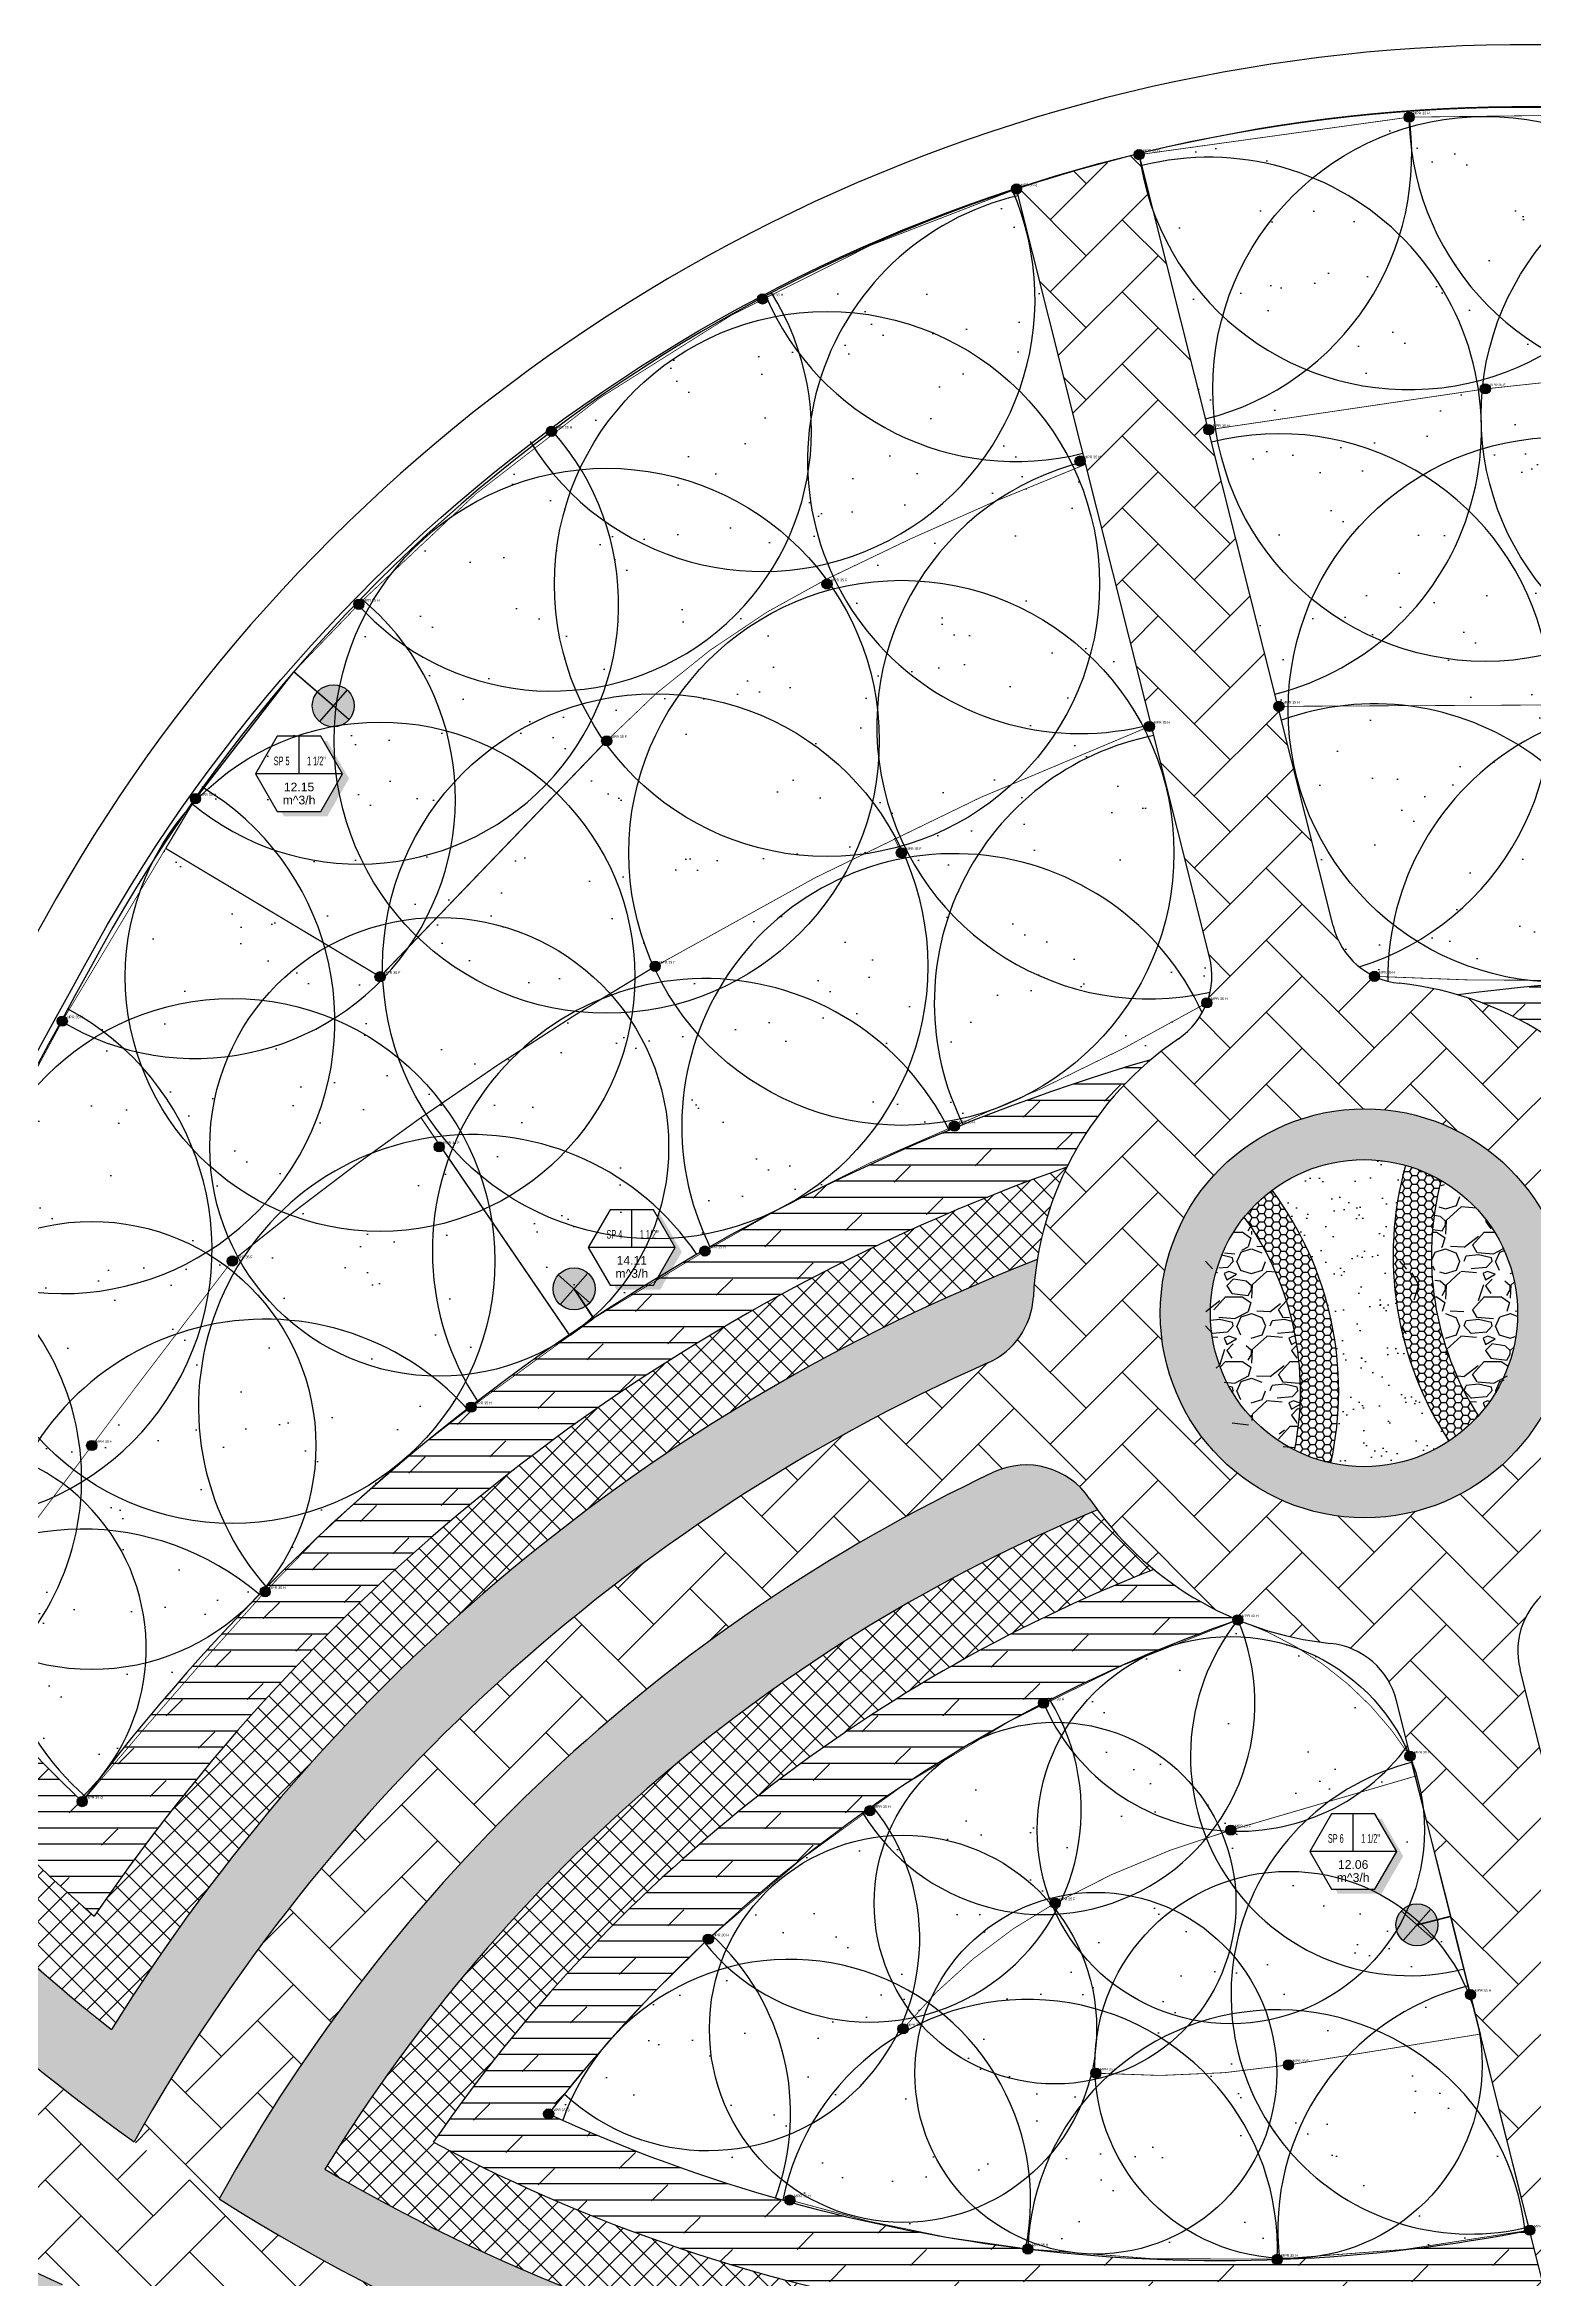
# Model space of a CAD drawing. Extents: x 671027 to 671592, y 802418 to 802669.
# Drawn here: x 671298.2 to 671356.7, y 802527.7 to 802615.4 of the extents above; entities that cross this region are included whole.
import ezdxf
from ezdxf.enums import TextEntityAlignment as Align

# ---------------------------------------------------------------- set-up
doc = ezdxf.new("R2010")
doc.units = 0
doc.linetypes.add('1', pattern=[0])
for name, color, linetype in [('CIRCLE SPRAY', 140, 'Continuous'), ('Grass', 7, 'Continuous'), ('gravel', 7, 'Continuous'), ('L-VALV-NOTN', 7, 'Continuous'), ('L-VALV-SYMB', 7, 'Continuous'), ('L-ZONE-ATTR-VALV', 7, 'Continuous'), ('Pipe-Lateral-10 Bars-32mm', 7, 'Continuous'), ('Pipe-Lateral-10 Bars-50mm', 7, 'Continuous'), ('Pipe-Lateral-10 Bars-63mm', 7, 'Continuous'), ('Pipe-Lateral-10 Bars-75mm', 7, 'Continuous'), ('ROAD BORDER', 7, 'Continuous'), ('Roads boundry', 7, 'Continuous'), ('Rotor MPR', 172, 'Continuous'), ('sand', 7, 'Continuous'), ('shrubs-Gc', 7, 'Continuous')]:
    doc.layers.add(name, color=color, linetype=linetype)
doc.layers.add('Hardscape', color=80, linetype='1', lineweight=15)
doc.layers.add('L-SYMB-TRIM', color=7, linetype='Continuous', true_color=0x000000)
doc.styles.get("Standard").update_dxf_attribs({"font": 'arial.ttf'})
doc.styles.add('ValveZoneLabelText', font='arial.ttf', dxfattribs={"height": 0.2})
doc.linetypes.add('32mm', pattern='A,0.5,-0.2,["32mm",Standard,S=0.1,R=0,X=-0.1,Y=-0.05],-0.5', length=1.2)
doc.linetypes.add('50mm', pattern='A,0.5,-0.2,["50mm",Standard,S=0.1,R=0,X=-0.1,Y=-0.05],-0.5', length=1.2)
doc.linetypes.add('63mm', pattern='A,0.5,-0.2,["63mm",Standard,S=0.1,R=0,X=-0.1,Y=-0.05],-0.5', length=1.2)
doc.linetypes.add('75mm', pattern='A,0.5,-0.2,["75mm",Standard,S=0.1,R=0,X=-0.1,Y=-0.05],-0.5', length=1.2)
doc.linetypes.add('PIPE 90', pattern='A,12.7,-5.08,["GAS",Standard,S=2.54,R=0,X=-2.54,Y=-1.27],-6.35', length=24.13)
pattern_1 = [(0, (0, 0), (0.28575, 0.1649778387), [0.1905, -0.381]), (120, (0, 0), (-0.285749999376, 0.164977839781), [0.1905, -0.381]), (60, (0, 0), (6.24e-10, 0.329955678481), [-0.381, 0.1905])]
pattern_2 = [(228.0127875, (-50.7946, 77.47674), (-20.320000001596, -22.859999998582), [0.34172144, -33.8304836396]), (184.969741, (-51.0232, 77.22274), (30.47999998794, 2.540000144698), [0.58640472, -58.0540488935]), (132.5104471, (-51.6074, 77.17194), (25.400000010727, -27.939999990246), [0.41348152, -40.934722794]), (267.273689, (-52.598, 76.53694), (2.54000000532, 50.799999999733), [0.53400452, -52.866437426]), (292.83365418, (-52.6234, 76.00354), (-12.700000001063, 30.479999999555), [0.5236337, -51.8398077453]), (357.273689, (-52.4202, 75.52094), (-50.799999999733, 2.54000000532), [0.53400452, -52.866437426]), (37.69424047, (-51.886805, 75.49554), (-33.019999998536, -25.4000000019004), [0.70619366, -69.913115314]), (72.25532837, (-51.328005, 75.92734), (17.780000004779, 55.879999998479), [0.66671952, -66.005256602]), (121.42956562, (-51.1248, 76.56234), (-20.320000002883, 33.019999998226), [0.535813, -53.045545699]), (175.2363583, (-51.4042, 77.01954), (27.9399999996, -2.54000000439), [0.61171328, -29.97393695]), (222.3974378, (-52.013805, 77.07034), (-30.4799999990247, -27.940000001064), [0.79107792, -78.316772512]), (138.81407483, (-50.0834, 76.51154), (-17.779999998934, 15.24000000124), [0.27000454, -26.7305658243]), (171.4692344, (-50.2866, 76.68934), (33.02000000089, -5.079999994237), [0.51368198, -50.854638997]), (225, (-50.7946, 76.7655), (-4e-16, -2.54), [0.35920934, -3.2328931084]), (203.19859051, (-50.9724, 77.07034), (12.70000000035, 5.07999999911), [0.19344132, -19.150622369]), (291.80140949, (-51.1502, 76.99414), (-2.54000000053, 7.61999999982), [0.27356562, -13.40475299]), (30.96375653, (-51.0486, 76.74014), (7.62000000019, 5.07999999972), [0.44431966, -14.366298153]), (161.56505118, (-50.6676, 76.96874), (5.08000000013, -2.53999999973), [0.32128714, -7.710898117]), (16.389540334, (-52.6234, 76.99414), (25.4, 7.62), [0.450088, -44.5588266725]), (70.34617594, (-52.1916, 77.12114), (-10.16000000093, -27.93999999967), [0.37759894, -37.382215678]), (293.19859051, (-50.6676, 77.47674), (-5.07999999911, 12.70000000036), [0.3868801, -18.957183589]), (343.61045967, (-50.5152, 77.12114), (-25.400000000532, 7.619999998223), [0.450088, -44.5588266725]), (339.44395478, (-52.6234, 75.41934), (-12.7, 5.08), [0.4340352, -21.267734313]), (294.7751406, (-52.217, 75.26694), (-12.700000015117, 27.939999993127), [0.36367212, -36.003593381]), (66.80140949, (-50.6422, 74.93674), (5.0799999992, 12.70000000032), [0.3868801, -18.957183589]), (17.35402464, (-50.4898, 75.29234), (-33.019999999343, -10.160000002132), [0.42578274, -42.15237598]), (69.44395478, (-51.8868, 74.93674), (-5.08000000009, -12.699999999965), [0.2170176, -21.484751913]), (101.309932474, (-50.7946, 74.93674), (-2.54, 10.16), [0.1295146, -12.8219949645]), (165.96375653, (-50.82, 75.06374), (7.62, -2.54), [0.5236337, -9.949054589]), (186.00900596, (-51.328, 75.19074), (25.399999999865, 2.54000000133), [0.485267, -48.0413648633]), (303.69006753, (-51.0486, 76.51154), (-2.54000000035, 5.0799999998), [0.36632388, -8.7917763597]), (353.15722659, (-50.8454, 76.20674), (43.180000000266, -5.079999997739), [0.63955676, -63.316009065]), (60.9453959, (-50.2104, 76.13054), (-10.16000000028, -17.77999999984), [0.26150824, -25.889392318]), (90, (-50.0834, 76.3591), (-2.54, 2.54), [0.1524, -2.3876]), (120.25643716, (-51.3788, 75.26694), (10.159999998757, -17.78000000071), [0.35286696, -34.933940773]), (48.0127875, (-51.5566, 75.57174), (20.320000001675, 22.85999999851), [0.68344288, -33.4887621996]), (0, (-51.0994, 76.0797), (2.54, 2.54), [0.6604, -1.8796]), (325.3048465, (-50.439, 76.07974), (25.400000009622, -17.779999986255), [0.40160956, -39.759316724]), (254.0546041, (-50.1088, 75.85114), (-2.53999999982, -10.16000000004), [0.36982908, -18.121650039]), (207.64597536, (-50.2104, 75.49554), (-48.260000001773, -25.399999996631), [0.6021451, -59.612464423]), (175.42607874, (-50.7438, 75.21614), (-33.019999999999, 2.539999999999), [0.63702946, -63.065846456])]

# ---------------------------------------------------------------- blocks, each defined once
blk = doc.blocks.new('Rotor mpr')
at = {"layer": 'Rotor MPR'}
h = blk.add_hatch(color=256, dxfattribs=at)
h.dxf.hatch_style = 1
h.paths.add_polyline_path([(-0.2, 0, 1), (0.2, 0, 1)])
at = {"layer": 'Rotor MPR', "color": 7}
blk.add_circle((0, 0), 0.2, dxfattribs=at)
blk.add_attdef('ROTOR.MPR', (0.167, 0.11), '', height=0.1, dxfattribs=at)
blk = doc.blocks.new('valvesym-1')
at = {"linetype": 'Continuous', "lineweight": 0}
for points in [[(-0.006, 0), (-0.747, 0), (-0.75, 0.006), (-0.741, 0.117), (-0.713, 0.232), (-0.668, 0.34), (-0.607, 0.441), (-0.53, 0.53), (-0.441, 0.607), (-0.34, 0.668), (-0.232, 0.713), (-0.117, 0.741), (-0.006, 0.75), (0, 0.747), (0, 0.006)], [(0.747, 0), (0.006, 0), (0, -0.006), (0, -0.747), (0.006, -0.75), (0.117, -0.741), (0.232, -0.713), (0.34, -0.668), (0.441, -0.607), (0.53, -0.53), (0.607, -0.441), (0.668, -0.34), (0.713, -0.232), (0.741, -0.117), (0.75, -0.006)]]:
    blk.add_hatch(color=0, dxfattribs=at).paths.add_polyline_path(points, flags=0)
at = {"layer": 'L-SYMB-TRIM', "linetype": 'Continuous', "lineweight": 0}
h = blk.add_hatch(color=256, dxfattribs=at)
edge = h.paths.add_edge_path()
edge.add_arc((0, 0), 0.75, 0, 360)
at = {"color": 0, "linetype": 'Continuous', "ltscale": 0.102234, "flags": 128}
for points in [[(0.75, 0), (-0.75, 0)], [(0, 0.75), (0, -0.75)]]:
    blk.add_lwpolyline(points, dxfattribs=at)
at = {"color": 0, "linetype": 'Continuous', "ltscale": 0.102234}
blk.add_circle((0, 0), 0.75, dxfattribs=at)
blk = doc.blocks.new('ControlValve-1')
at = {"layer": 'L-VALV-SYMB', "color": 0, "xscale": 1.000000032, "yscale": 1.000000032}
blk.add_blockref('valvesym-1', (0, 0), dxfattribs=at)
at = {"layer": 'L-ZONE-ATTR-VALV', "style": 'ValveZoneLabelText'}
blk.add_attdef('WaterSource/ZoneId', (0, 0), '', height=0.2, dxfattribs=at)
blk = doc.blocks.new('V_S_1.5')
at = {"layer": 'L-VALV-SYMB', "color": 130, "rotation": 48.58537856362994}
blk.add_blockref('ControlValve-1', (0, 0), dxfattribs=at)
blk = doc.blocks.new('vnotation-6')
blk.add_hatch(color=256).paths.add_polyline_path([(0.281, 0.379), (0.5, 0), (0.25, -0.433), (-0.206, -0.433), (-0.175, -0.487), (0.325, -0.487), (0.575, -0.054), (0.325, 0.379)])
for p, q in [((0, 0), (0, 0.433)), ((0.5, 0), (-0.5, 0))]:
    blk.add_line(p, q)
blk.add_lwpolyline([(0.5, 0), (0.25, 0.433), (-0.25, 0.433), (-0.5, 0), (-0.25, -0.433), (0.25, -0.433)], close=True)
for tag, p in [('AA', (-0.2, 0.2)), ('2', (0.2, 0.2)), ('GPM', (0, -0.3)), ('20', (0, -0.15))]:
    blk.add_attdef(tag, text='', height=0.1).set_placement(p, align=Align.MIDDLE_CENTER)
at = {"flags": 1}
blk.add_attdef('WATERSOURCE/ZONEID', text='', height=0.005, dxfattribs=at).set_placement((0, 0), align=Align.MIDDLE_CENTER)

msp = doc.modelspace()

# ---------------------------------------------------------------- hatches: boundary and pattern name
at = {"layer": 'Grass', "linetype": 'ByBlock'}
h = msp.add_hatch(dxfattribs=at)
h.set_pattern_fill('AR-SAND', color=94, scale=0.1)
h.paths.add_polyline_path([(671399.352, 802596.464), (671408.691, 802588.044, -0.079175), (671403.997, 802568.298, 0.163178), (671353.712, 802578.087, 0.045419), (671351.395, 802578.544, -0.314592), (671348.801, 802580.795), (671341.178, 802611.116, -0.24885)])
h = msp.add_hatch(dxfattribs=at)
h.set_pattern_fill('AR-SAND', color=94, scale=0.1)
h.paths.add_polyline_path([(671299.693, 802546.412, -0.063369), (671289.475, 802559.086, -0.010385), (671300.454, 802579.945, -0.188764), (671336.37, 802609.732), (671343.951, 802579.576, -0.314972), (671342.727, 802576.363, 0.02609), (671341.645, 802575.542, 0.162657)])
h = msp.add_hatch(dxfattribs=at)
h.set_pattern_fill('AR-SAND', color=94, scale=0.1)
h.paths.add_polyline_path([(671361.396, 802530.695), (671356.142, 802551.593, -0.314972), (671357.366, 802554.807, 0.052962), (671359.467, 802556.585, -0.14597), (671392.236, 802549.666, -0.143251)])
h = msp.add_hatch(dxfattribs=at)
h.set_pattern_fill('AR-SAND', color=94, scale=0.1)
h.paths.add_polyline_path([(671356.52, 802529.583, -0.157382), (671318.006, 802534.149, -0.145081), (671345.064, 802553.547, 0.07232), (671348.699, 802552.626, -0.314592), (671351.293, 802550.374)])
at = {"layer": 'gravel', "linetype": 'ByBlock'}
h = msp.add_hatch(dxfattribs=at)
h.set_pattern_fill('GRAVEL', color=250, scale=0.1)
h.set_pattern_definition(pattern_2)
h.paths.add_polyline_path([(671353.037, 802570.807, -0.476364), (671354.497, 802561.559, -0.208703)])
h = msp.add_hatch(dxfattribs=at)
h.set_pattern_fill('GRAVEL', color=250, scale=0.1)
h.set_pattern_definition(pattern_2)
h.paths.add_polyline_path([(671347.288, 802560.215, -0.476364), (671345.316, 802569.367, -0.208703)])
at = {"layer": 'Hardscape'}
h = msp.add_hatch(dxfattribs=at)
h.set_pattern_fill('AR-HBONE', color=251, scale=0.5)
h.set_pattern_definition([(45, (-675480.1106, -802687.9176), (2e-16, 2.8284271247), [6, -2]), (135, (-675478.6964, -802686.5034), (2e-16, 2.8284271247), [6, -2])])
h.paths.add_polyline_path([(671420.991, 802530.419, 0.356419), (671421.458, 802534.185, 0.06502), (671410.299, 802547.668, -0.006819), (671413.145, 802550.483, -0.068428), (671425.441, 802535.348, 0.295554), (671428.377, 802533.928, -0.809739), (671436.728, 802509.848, 0.295554), (671435.302, 802506.915, -0.06457), (671435.174, 802488.505, 0.005006), (671431.129, 802488.468, 0.062759), (671431.453, 802505.362, 0.356419), (671428.755, 802508.031, -0.642268)])
h.paths.add_polyline_path([(671430.823, 802513.015, 1), (671429.163, 802528.986, 1)], flags=16)
h.paths.add_polyline_path([(671365.897, 802565.76, 0.37013), (671362.871, 802563.29, -0.201969), (671357.366, 802554.807, 0.314972), (671356.142, 802551.593), (671357.439, 802546.434), (671363.591, 802521.965, -0.017017), (671358.722, 802520.823), (671351.293, 802550.374, 0.314972), (671348.695, 802552.627, -0.222057), (671339.241, 802558.306, 0.370131), (671335.475, 802559.344, 0.158108), (671305.07, 802530.814, -0.013661), (671301.738, 802533.054, -0.162678), (671335.254, 802563.641, 0.283162), (671337.034, 802566.234, -0.235223), (671342.724, 802576.361, 0.315352), (671343.951, 802579.576), (671336.375, 802609.713, -0.01955), (671341.183, 802611.094), (671348.801, 802580.795, 0.314972), (671351.399, 802578.543, -0.25569), (671361.689, 802571.433, 0.283162), (671364.365, 802569.78, -0.163199), (671407.494, 802555.245, -0.013661), (671405.344, 802551.855, 0.158628)])
h.paths.add_polyline_path([(671349.216, 802573.57, 1), (671350.877, 802557.599, 1)], flags=16)
h = msp.add_hatch(dxfattribs=at)
h.set_pattern_fill('AR-HBONE', color=251, scale=0.5)
h.set_pattern_definition([(45, (-673847.9582, -801760.7936), (0, 2.8284271247), [6, -2]), (135, (-673846.544, -801759.3794), (2e-16, 2.8284271247), [6, -2])])
h.paths.add_polyline_path([(671278.324, 802535.444, -0.006934), (671284.908, 802549.741, 0.66463), (671416.845, 802580.644), (671417.102, 802580.412), (671432.732, 802566.335, 0.188342), (671372.084, 802478.449, 0.016164), (671359.815, 802473.982, 0.176635)])
h.paths.add_polyline_path([(671337, 802506.79, -0.053515), (671358.827, 802482.506, 0.630416), (671369.481, 802484.438, -0.054281), (671381.431, 802514.81, 0.706633), (671375.027, 802521.727, -0.114395), (671340.586, 802515.505, 0.705998)], flags=16)
h.paths.add_polyline_path([(671294.667, 802534.776, -0.03752), (671286.539, 802542.859, 0.5445), (671284.876, 802542.625, 0.00211), (671282.891, 802538.295, 0.44365), (671283.481, 802536.935, -0.017856), (671293.63, 802533.094, 0.855837)], flags=16)
h.paths.add_polyline_path([(671416.59, 802557.704, -0.020041), (671425.95, 802565.214, 0.474379), (671426.101, 802568.309), (671421.173, 802572.752, 0.554524), (671417.911, 802571.817, -0.041116), (671413.471, 802560.07, 0.813097)], flags=16)
at = {"layer": 'sand', "linetype": 'ByBlock'}
h = msp.add_hatch(dxfattribs=at)
h.set_pattern_fill('AR-SAND', color=1, scale=0.03)
h.set_pattern_definition([(37.5, (-52.6234, 74.9367), (-0.0480009389, 1.468239712), [0, -1.15824, 0, -1.2954, 0, -1.23825]), (7.5, (-52.6234, 74.9367), (1.3485698494, 2.1504753017), [0, -0.62484, 0, -1.04394, 0, -0.40005]), (327.5, (-53.5607, 74.9367), (2.3729771107, 0.004311554), [0, -0.381, 0, -1.3716, 0, -1.7907]), (317.5, (-53.5607, 74.9367), (2.2906693574, 0.6687879698), [0, -0.1905, 0, -0.89916, 0, -1.0287])])
h.paths.add_polyline_path([(671353.352, 802560.57, -0.121307), (671350.639, 802559.595, -0.080492), (671348.713, 802559.705, 0.21732), (671346.405, 802570.419, -0.135442), (671349.392, 802571.587, -0.094505), (671351.642, 802571.396, 0.21732)])
at = {"layer": 'shrubs-Gc', "linetype": 'ByBlock'}
h = msp.add_hatch(dxfattribs=at)
h.set_pattern_fill('DOLMIT', color=240, scale=0.1)
h.paths.add_polyline_path([(671405.369, 802563.991, 0.159783), (671358.427, 802575.561, 0.103741), (671353.712, 802578.087, -0.163178), (671403.997, 802568.298, 0.079175), (671408.691, 802588.044), (671411.471, 802585.538, -0.083537)])
h = msp.add_hatch(dxfattribs=at)
h.set_pattern_fill('DOLMIT', color=240, scale=0.1)
h.paths.add_polyline_path([(671341.645, 802575.542, 0.103741), (671338.352, 802571.327, 0.159262), (671300.168, 802541.916, -0.069332), (671287.916, 802555.945, -0.001545), (671289.475, 802559.086, 0.063369), (671299.693, 802546.412, -0.162657)])
at = {"layer": 'shrubs-Gc'}
h = msp.add_hatch(dxfattribs=at)
h.set_pattern_fill('AR-SAND', color=219, scale=0.01125)
h.set_pattern_definition([(37.5, (-52.6234, 74.93674), (-0.01800035208, 0.550589892), [0, -0.43434, 0, -0.485775, 0, -0.46434375]), (7.5, (-52.6234, 74.93674), (0.50571369353, 0.80642823814), [0, -0.234315, 0, -0.3914775, 0, -0.15001875]), (327.5, (-52.9749, 74.93674), (0.88986641652, 0.00161683276), [0, -0.142875, 0, -0.51435, 0, -0.6715125]), (317.5, (-52.9749, 74.93674), (0.85900100903, 0.25079548866), [0, -0.0714375, 0, -0.337185, 0, -0.3857625])])
edge = h.paths.add_edge_path(flags=17)
edge.add_arc((671350.015, 802565.591), 6.029, -84.0633, 275.9367, ccw=False)
edge = h.paths.add_edge_path()
edge.add_arc((671350.015, 802565.591), 8.029, -84.0633, 275.9367, ccw=False)
h = msp.add_hatch(dxfattribs=at)
h.set_pattern_fill('ANSI37', color=74, scale=0.2)
h.paths.add_polyline_path([(671300.168, 802541.916, -0.159262), (671338.352, 802571.327, 0.073569), (671337.19, 802567.695, 0.162655), (671300.851, 802537.463, -0.075258), (671286.395, 802552.832, -0.001527), (671287.916, 802555.945, 0.069332)])
h = msp.add_hatch(dxfattribs=at)
h.set_pattern_fill('HONEY', color=1, scale=0.06)
h.set_pattern_definition(pattern_1)
h.paths.add_polyline_path([(671351.642, 802571.396, -0.063031), (671353.037, 802570.807, 0.208703), (671354.497, 802561.559, -0.063031), (671353.352, 802560.57, -0.21732)])
h = msp.add_hatch(dxfattribs=at)
h.set_pattern_fill('HONEY', color=1, scale=0.06)
h.set_pattern_definition(pattern_1)
h.paths.add_polyline_path([(671347.288, 802560.215, 0.208703), (671345.316, 802569.367, -0.063031), (671346.405, 802570.419, -0.21732), (671348.713, 802559.705, -0.063031)])
h = msp.add_hatch(dxfattribs=at)
h.set_pattern_fill('AR-SAND', color=219, scale=0.01125)
h.paths.add_polyline_path([(671284.908, 802549.741, -0.001511), (671286.395, 802552.832, 0.075258), (671300.851, 802537.463, -0.162655), (671337.19, 802567.695, 0.028217), (671337.034, 802566.234, -0.283162), (671335.254, 802563.641, 0.162678), (671301.738, 802533.054, -0.08116)])
h = msp.add_hatch(dxfattribs=at)
h.set_pattern_fill('AR-SAND', color=219, scale=0.01125)
h.paths.add_polyline_path([(671305.07, 802530.814, -0.158108), (671335.475, 802559.344, -0.370131), (671339.241, 802558.306, 0.010308), (671339.55, 802557.867, 0.158242), (671309.218, 802531.98, 0.184957), (671357.985, 802523.757), (671358.722, 802520.823, -0.192545)])
h = msp.add_hatch(dxfattribs=at)
h.set_pattern_fill('ANSI37', color=74, scale=0.2)
h.paths.add_polyline_path([(671313.48, 802533.036, 0.17217), (671357.252, 802526.67), (671357.985, 802523.757, -0.184957), (671309.218, 802531.98, -0.158242), (671339.55, 802557.867, 0.062096), (671341.767, 802555.526, 0.15002)])
at = {"layer": 'shrubs-Gc', "linetype": 'ByBlock'}
h = msp.add_hatch(dxfattribs=at)
h.set_pattern_fill('DOLMIT', color=240, scale=0.1)
h.paths.add_polyline_path([(671318.006, 802534.149, 0.157382), (671356.52, 802529.583), (671357.252, 802526.67, -0.17217), (671313.48, 802533.036, -0.15002), (671341.767, 802555.526, 0.074209), (671345.064, 802553.547, 0.145081)])
at = {"layer": 'shrubs-Gc'}
h = msp.add_hatch(dxfattribs=at)
h.set_pattern_fill('AR-SAND', color=219, scale=0.01125)
h.paths.add_polyline_path([(671292.732, 802495.492, -0.295554), (671291.064, 802492.689, 0.809739), (671297.362, 802467.992, -0.295554), (671300.169, 802466.33, 0.080075), (671313.429, 802447.808, 0.003742), (671311.029, 802445.97, -0.078776), (671297.483, 802464.994, -0.809739), (671289.734, 802495.378, -0.105119), (671295.029, 802525.938, 0.032831), (671277.106, 802532.678, -0.001331), (671278.324, 802535.444, -0.037138), (671298.922, 802527.436, 0.115157)])
h = msp.add_hatch(dxfattribs=at)
h.set_pattern_fill('ANSI37', color=74, scale=0.2)
h.paths.add_polyline_path([(671289.734, 802495.378, 0.809739), (671297.483, 802464.994, 0.078776), (671311.029, 802445.97, 0.003734), (671308.661, 802444.1, -0.071758), (671295.636, 802462.019, -0.727484), (671286.688, 802497.105, -0.089692), (671291.216, 802524.341, 0.028515), (671275.903, 802529.908, -0.001331), (671277.106, 802532.678, -0.032831), (671295.029, 802525.938, 0.105119)])
at = {"layer": 'shrubs-Gc', "linetype": 'ByBlock'}
h = msp.add_hatch(dxfattribs=at)
h.set_pattern_fill('DOLMIT', color=240, scale=0.1)
h.paths.add_polyline_path([(671286.688, 802497.105, 0.727484), (671295.636, 802462.019, 0.071758), (671308.661, 802444.1, 0.003727), (671306.326, 802442.199, -0.065893), (671293.75, 802459.199, -0.669872), (671283.682, 802498.678, -0.07574), (671287.479, 802522.652, 0.024176), (671274.715, 802527.132, -0.00133), (671275.903, 802529.908, -0.028515), (671291.216, 802524.341, 0.089692)])

# ---------------------------------------------------------------- linework, layer by layer
at = {"color": 0}
for p, q in [((671348.801, 802580.795), (671341.187, 802611.081)), ((671343.951, 802579.576), (671336.37, 802609.732)), ((671361.396, 802530.695), (671356.142, 802551.593)), ((671358.742, 802520.743), (671351.293, 802550.374))]:
    msp.add_line(p, q, dxfattribs=at)
for centre, radius in [((671350.047, 802565.585), 8.029), ((671350.015, 802565.591), 6.029)]:
    msp.add_circle(centre, radius, dxfattribs=at)
for centre, radius, start, end in [((671351.71, 802581.527), 3, 194.11181, 264.04367), ((671341.042, 802578.845), 3, 304.17995, 14.11181), ((671350.047, 802565.585), 13.029, 26.6731, 84.04367), ((671350.047, 802565.585), 13.029, 124.17995, 177.14473), ((671334.038, 802566.383), 3, 293.90422, 357.14473), ((671364.257, 802498.204), 71.577, 113.90422, 150.86356), ((671336.753, 802556.63), 3, 33.96449, 115.20872), ((671364.257, 802498.204), 67.577, 115.20872, 151.14689), ((671350.047, 802565.585), 13.029, 213.96449, 264.04367), ((671359.051, 802552.325), 3, 124.17995, 194.11181), ((671348.383, 802549.643), 3, 14.11181, 84.04367), ((671344.387, 802592.898), 73.487, 237.65433, 326.04715), ((671344.387, 802592.898), 73.487, 215.96401, 234.52374)]:
    msp.add_arc(centre, radius, start, end, dxfattribs=at)
at = {"color": 119}
for centre, radius, start, end in [((671364.257, 802498.204), 80.577, 60.44894, 97.5198), ((671364.257, 802498.204), 80.577, 106.29804, 143.25254), ((671364.257, 802498.204), 77.577, 109.50763, 145.70381), ((671364.257, 802498.204), 74.577, 111.281, 148.23515), ((671344.387, 802592.898), 64.487, 211.62228, 226.12601), ((671364.257, 802498.204), 64.577, 112.49472, 148.46294), ((671344.387, 802592.898), 67.487, 213.19951, 229.06387), ((671364.257, 802498.204), 61.577, 111.42271, 145.55027), ((671364.257, 802498.204), 58.577, 109.12641, 142.14613), ((671344.387, 802592.898), 70.487, 214.64023, 231.85552), ((671344.337, 802591.529), 63.133, 245.35067, 281.26205), ((671344.337, 802591.529), 66.133, 242.1867, 281.26205), ((671344.337, 802591.529), 69.133, 239.47039, 281.38581)]:
    msp.add_arc(centre, radius, start, end, dxfattribs=at)
for centre, radius, start, end in [((671364.363, 802567.856), 13.204, 164.45068, 213.49427), ((671335.816, 802562.531), 13.204, 347.63771, 36.6813), ((671364.363, 802567.856), 11.704, 165.39529, 212.54967), ((671335.816, 802562.531), 11.704, 348.58232, 35.73669), ((671234.794, 802392.973), 148.972, 64.50255, 73.01009)]:
    msp.add_arc(centre, radius, start, end)
at = {"layer": 'CIRCLE SPRAY', "color": 140}
for centre, radius in [((671354.777, 802601.882), 10.7), ((671365.312, 802600.835), 10.7), ((671328.934, 802594.221), 10.7), ((671357.739, 802589.285), 10.7), ((671320.285, 802588.065), 10.7), ((671331.853, 802583.666), 10.7), ((671322.189, 802579.21), 10.7), ((671311.388, 802578.801), 10), ((671313.71, 802572.122), 9.007), ((671305.589, 802567.639), 10.302), ((671300.07, 802560.394), 8.797), ((671344.785, 802545.293), 7.6), ((671337.887, 802542.426), 7.1), ((671331.918, 802537.49), 7.6), ((671347.048, 802536.074), 7.6), ((671339.486, 802535.748), 7.1)]:
    msp.add_circle(centre, radius, dxfattribs=at)
for centre, radius, start, end in [((671351.785, 802612.552), 10.7, 187.63134, 0.55059), ((671341.187, 802611.081), 10.7, 284.11181, 9.14939), ((671362.484, 802612.682), 10.7, 179.44745, 349.62627), ((671343.924, 802600.278), 10.7, 284.00039, 104.22322), ((671326.4, 802605.414), 10.7, 211.54505, 23.74895), ((671338.869, 802599.048), 10.7, 103.13715, 285.08647), ((671318.122, 802600.216), 10.2, 221.36682, 32.22562), ((671336.37, 802609.732), 10.7, 203.08662, 284.11181), ((671310.555, 802593.424), 10.2, 229.94013, 41.89183), ((671346.676, 802589.418), 10.7, 287.12394, 104.33464), ((671341.588, 802588.627), 10.7, 103.65419, 282.86669), ((671304.143, 802585.793), 10.2, 238.86939, 50.41889), ((671350.424, 802578.816), 10.7, 359.47977, 109.97052), ((671361.651, 802578.77), 10.7, 357.87494, 180.78141), ((671343.845, 802577.777), 10.7, 101.21086, 206.55212), ((671298.914, 802577.059), 10.7, 241.67008, 59.21744), ((671333.933, 802572.934), 10.7, 24.58571, 206.27443), ((671324.142, 802568.03), 10.7, 26.32097, 213.43344), ((671294.091, 802568.091), 10.7, 242.86428, 61.95243), ((671314.961, 802561.903), 10.7, 34.08781, 221.38403), ((671289.475, 802559.086), 10.2, 306.15831, 62.91506), ((671306.875, 802554.654), 10.7, 42.09886, 228.83871), ((671294.182, 802552.425), 8.026, 312.44215, 127.03322), ((671299.693, 802546.412), 10.7, 49.44549, 131.36713), ((671337.435, 802550.278), 8.3, 211.31441, 23.18908), ((671351.82, 802548.195), 8.618, 141.61257, 284.24885), ((671330.614, 802546.055), 8.3, 218.60804, 31.61247), ((671345.064, 802553.547), 8.3, 203.18908, 323.50175), ((671354.194, 802538.834), 9.4, 103.93074, 284.29288), ((671324.274, 802541.012), 8.3, 227.1078, 38.98247), ((671318.006, 802534.149), 9.5, 339.66558, 47.49488), ((671327.475, 802530.769), 9.45, 348.3228, 160.65644), ((671336.814, 802528.846), 9.8, 357.60788, 168.705), ((671356.52, 802529.583), 9.89, 104.11181, 186.63411), ((671346.605, 802528.437), 9.8, 6.51076, 177.60788)]:
    msp.add_arc(centre, radius, start, end, dxfattribs=at)
at = {"layer": 'Pipe-Lateral-10 Bars-32mm', "color": 5, "linetype": '32mm', "const_width": 0.03}
for points in [[(671362.482, 802612.682), (671351.788, 802612.552), (671341.187, 802611.081)], [(671346.676, 802589.418), (671368.253, 802589.527)], [(671331.853, 802583.666), (671331.57, 802584.248)], [(671302.973, 802583.839), (671298.914, 802577.059), (671294.091, 802568.091), (671289.475, 802559.086)], [(671354.598, 802537.226), (671356.52, 802529.583)]]:
    msp.add_lwpolyline(points, dxfattribs=at)
for points in [[(671308.002, 802590.778), (671310.693, 802593.567, -0.121366), (671336.37, 802609.732)], [(671343.924, 802600.278), (671354.777, 802601.882, -0.058756), (671365.472, 802602.196, -0.058756)], [(671320.285, 802588.065, -0.08614), (671328.934, 802594.421, -0.022132), (671338.95, 802598.865)], [(671341.588, 802588.627, 0.040405), (671322.189, 802579.21, 0.040405)], [(671376.684, 802577.789), (671372.758, 802578.305, 0.044347), (671361.651, 802578.77, -0.025448), (671350.424, 802578.816)], [(671319.773, 802565.388), (671324.142, 802568.03, -0.039837), (671333.933, 802572.934, 0.034932), (671343.845, 802577.777, -0.268341)], [(671305.585, 802567.643, 0.006983), (671294.182, 802552.425)], [(671318.839, 802564.712), (671314.961, 802561.903, 0.052119), (671306.875, 802554.654, 0.009482), (671299.693, 802546.412)], [(671345.064, 802553.547, 0.104746), (671324.274, 802541.012, 0.039731), (671318.006, 802534.149, 0.073234)], [(671351.82, 802548.195, 0.167355), (671345.064, 802553.547, -0.001825)], [(671352.079, 802547.426), (671344.785, 802545.293, 0.054842), (671337.887, 802542.426, 0.09393), (671331.918, 802537.49, 2.488646)], [(671354.583, 802537.286), (671347.048, 802536.074, -0.058256), (671339.486, 802535.748, -2.597398)], [(671356.52, 802529.583, -0.077052), (671336.814, 802528.846, -0.045044), (671327.475, 802530.769, 0.136748)]]:
    msp.add_lwpolyline(points, format="xyb", dxfattribs=at)
at = {"layer": 'Pipe-Lateral-10 Bars-50mm', "color": 4, "linetype": '50mm', "const_width": 0.05}
for points in [[(671311.388, 802578.801), (671320.285, 802588.065)], [(671304.143, 802585.793), (671302.973, 802583.839)], [(671311.388, 802578.801), (671302.973, 802583.839)], [(671312.994, 802573.269), (671313.777, 802572.122)], [(671352.009, 802547.452), (671351.82, 802548.195)], [(671353.299, 802542.396), (671352.009, 802547.452)], [(671353.299, 802542.396), (671353.423, 802541.903)], [(671353.423, 802541.903), (671354.598, 802537.226)]]:
    msp.add_lwpolyline(points, dxfattribs=at)
for points in [[(671322.189, 802579.21, 0.020489), (671312.994, 802573.269)], [(671312.994, 802573.269, 0.017409), (671305.585, 802567.643)]]:
    msp.add_lwpolyline(points, format="xyb", dxfattribs=at)
at = {"layer": 'Pipe-Lateral-10 Bars-63mm', "color": 200, "linetype": '63mm', "const_width": 0.06}
for points in [[(671308.002, 802590.778), (671304.143, 802585.793)], [(671309.551, 802589.442), (671308.002, 802590.778)], [(671313.777, 802572.122), (671318.816, 802564.744)], [(671319.773, 802565.388), (671318.839, 802564.712)], [(671352.092, 802541.572), (671353.422, 802541.907)]]:
    msp.add_lwpolyline(points, dxfattribs=at)
at = {"layer": 'Pipe-Lateral-10 Bars-75mm', "color": 6, "linetype": '75mm', "const_width": 0.07}
msp.add_lwpolyline([(671319.005, 802566.547), (671319.773, 802565.388)], dxfattribs=at)
at = {"layer": 'ROAD BORDER', "color": 0}
msp.add_arc((671356.418, 802548.897), 66.5, 47.97284, 151.05895, dxfattribs=at)
msp.add_arc((671356.418, 802548.897), 66.5, 47.97284, 151.05895, dxfattribs=at)
at = {"layer": 'ROAD BORDER'}
for centre, radius, start, end in [((671356.457, 802548.966), 64, 47.96386, 151.04997), ((671797.04, 802305.249), 567.5, 151.04997, 165.02103)]:
    msp.add_arc(centre, radius, start, end, dxfattribs=at)
at = {"layer": 'Roads boundry', "color": 3}
msp.add_lwpolyline([(671248.591, 802451.988, -0.061033), (671300.237, 802580.059, -0.480427), (671399.317, 802596.5), (671471.758, 802531.196, -0.720128), (671452.819, 802487.724, 0.224449), (671290.835, 802427.96, -0.764766), (671248.569, 802451.907)], format="xyb", close=True, dxfattribs=at)
at = {"layer": 'Roads boundry'}
for centre, radius, start, end in [((671356.418, 802548.897), 66.5, 47.97284, 151.05895), ((671356.418, 802548.897), 66.5, 47.97284, 151.05895), ((671356.418, 802548.897), 66.5, 47.97284, 151.05895), ((671356.418, 802548.897), 66.5, 47.97284, 151.05895), ((671797.04, 802305.249), 570, 151.05895, 165.03001), ((671797.04, 802305.249), 570, 151.05895, 165.03001)]:
    msp.add_arc(centre, radius, start, end, dxfattribs=at)

# ---------------------------------------------------------------- block references
at = {"layer": 'L-VALV-NOTN'}
ref = msp.add_blockref('vnotation-6', (671308.207, 802586.763), dxfattribs=dict(at, xscale=3.413760000000002, yscale=3.413760000000002, zscale=1.4))
ref.add_attrib('AA', 'SP 5', dxfattribs={"layer": '0', "height": 0.3414, "width": 0.6}).set_placement((671307.524, 802587.275), align=Align.MIDDLE_CENTER)
ref.add_attrib('2', '1 1/2"', dxfattribs={"layer": '0', "height": 0.3414, "width": 0.6}).set_placement((671308.89, 802587.275), align=Align.MIDDLE_CENTER)
ref.add_attrib('20', '12.15', dxfattribs={"layer": '0', "height": 0.3414}).set_placement((671308.207, 802586.251), align=Align.MIDDLE_CENTER)
ref.add_attrib('GPM', 'm^ 3/h', dxfattribs={"layer": '0', "height": 0.3414}).set_placement((671308.207, 802585.739), align=Align.MIDDLE_CENTER)
ref = msp.add_blockref('vnotation-6', (671321.271, 802568.175), dxfattribs=dict(at, xscale=3.413760000000002, yscale=3.413760000000002, zscale=1.4))
ref.add_attrib('AA', 'SP 4', dxfattribs={"layer": '0', "height": 0.3414, "width": 0.6}).set_placement((671320.588, 802568.687), align=Align.MIDDLE_CENTER)
ref.add_attrib('2', '1 1/2"', dxfattribs={"layer": '0', "height": 0.3414, "width": 0.6}).set_placement((671321.954, 802568.687), align=Align.MIDDLE_CENTER)
ref.add_attrib('20', '14.11', dxfattribs={"layer": '0', "height": 0.3414}).set_placement((671321.271, 802567.663), align=Align.MIDDLE_CENTER)
ref.add_attrib('GPM', 'm^ 3/h', dxfattribs={"layer": '0', "height": 0.3414}).set_placement((671321.271, 802567.151), align=Align.MIDDLE_CENTER)
ref = msp.add_blockref('vnotation-6', (671349.59, 802544.455), dxfattribs=dict(at, xscale=3.413760000000002, yscale=3.413760000000002, zscale=1.4))
ref.add_attrib('AA', 'SP 6', dxfattribs={"layer": '0', "height": 0.3414, "width": 0.6}).set_placement((671348.907, 802544.967), align=Align.MIDDLE_CENTER)
ref.add_attrib('2', '1 1/2"', dxfattribs={"layer": '0', "height": 0.3414, "width": 0.6}).set_placement((671350.273, 802544.967), align=Align.MIDDLE_CENTER)
ref.add_attrib('20', '12.06', dxfattribs={"layer": '0', "height": 0.3414}).set_placement((671349.59, 802543.943), align=Align.MIDDLE_CENTER)
ref.add_attrib('GPM', 'm^ 3/h', dxfattribs={"layer": '0', "height": 0.3414}).set_placement((671349.59, 802543.431), align=Align.MIDDLE_CENTER)
at = {"layer": 'L-VALV-SYMB', "linetype": 'PIPE 90', "xscale": 1.1, "yscale": 1.1, "zscale": 1.1}
for p in [(671309.551, 802589.441), (671319.005, 802566.547), (671352.092, 802541.572)]:
    msp.add_blockref('V_S_1.5', p, dxfattribs=at)
at = {"layer": 'Rotor MPR', "color": 7}
for p, values in [((671351.785, 802612.552), {'ROTOR.MPR': 'MPR 35 H'}), ((671341.187, 802611.081), {'ROTOR.MPR': 'MPR 35 Q'}), ((671336.37, 802609.732), {'ROTOR.MPR': 'MPR 35 Q'}), ((671326.4, 802605.414), {'ROTOR.MPR': 'MPR 35 H'}), ((671354.777, 802601.882), {'ROTOR.MPR': 'MPR 35 F'}), ((671318.122, 802600.216), {'ROTOR.MPR': 'MPR 35 H'}), ((671343.924, 802600.278), {'ROTOR.MPR': 'MPR 35 H'}), ((671338.869, 802599.048), {'ROTOR.MPR': 'MPR 35 H'}), ((671328.934, 802594.221), {'ROTOR.MPR': 'MPR 35 F'}), ((671310.555, 802593.424), {'ROTOR.MPR': 'MPR 35 H'}), ((671346.676, 802589.418), {'ROTOR.MPR': 'MPR 35 H'}), ((671341.588, 802588.627), {'ROTOR.MPR': 'MPR 35 H'}), ((671320.285, 802588.065), {'ROTOR.MPR': 'MPR 35 F'}), ((671304.143, 802585.793), {'ROTOR.MPR': 'MPR 35 H'}), ((671331.853, 802583.666), {'ROTOR.MPR': 'MPR 35 F'}), ((671311.388, 802578.801), {'ROTOR.MPR': 'MPR 30 F'}), ((671322.189, 802579.21), {'ROTOR.MPR': 'MPR 35 F'}), ((671350.424, 802578.816), {'ROTOR.MPR': 'MPR 35 H'}), ((671343.845, 802577.777), {'ROTOR.MPR': 'MPR 35 H'}), ((671298.914, 802577.059), {'ROTOR.MPR': 'MPR 35 H'}), ((671333.933, 802572.934), {'ROTOR.MPR': 'MPR 35 H'}), ((671313.71, 802572.122), {'ROTOR.MPR': 'MPR 30 F'}), ((671324.142, 802568.03), {'ROTOR.MPR': 'MPR 35 H'}), ((671305.589, 802567.639), {'ROTOR.MPR': 'MPR 35 F'}), ((671314.961, 802561.903), {'ROTOR.MPR': 'MPR 35 H'}), ((671300.07, 802560.394), {'ROTOR.MPR': 'MPR 30 F'}), ((671306.875, 802554.654), {'ROTOR.MPR': 'MPR 35 H'}), ((671345.064, 802553.547), {'ROTOR.MPR': 'MPR 30 H'}), ((671337.435, 802550.278), {'ROTOR.MPR': 'MPR 30 H'}), ((671351.82, 802548.195), {'ROTOR.MPR': 'MPR 30 H'}), ((671299.693, 802546.412), {'ROTOR.MPR': 'MPR 35 Q'}), ((671330.614, 802546.055), {'ROTOR.MPR': 'MPR 30 H'}), ((671344.785, 802545.293), {'ROTOR.MPR': 'MPR 25 F'}), ((671337.887, 802542.426), {'ROTOR.MPR': 'MPR 25 F'}), ((671324.274, 802541.012), {'ROTOR.MPR': 'MPR 30 H'}), ((671354.194, 802538.834), {'ROTOR.MPR': 'MPR 35 H'}), ((671331.918, 802537.49), {'ROTOR.MPR': 'MPR 25 F'}), ((671339.486, 802535.748), {'ROTOR.MPR': 'MPR 25 F'}), ((671347.048, 802536.074), {'ROTOR.MPR': 'MPR 25 F'}), ((671318.006, 802534.149), {'ROTOR.MPR': 'MPR 35 Q'}), ((671327.475, 802530.769), {'ROTOR.MPR': 'MPR 35 H'}), ((671356.52, 802529.583), {'ROTOR.MPR': 'MPR 35 Q'}), ((671336.814, 802528.846), {'ROTOR.MPR': 'MPR 35 H'}), ((671346.605, 802528.437), {'ROTOR.MPR': 'MPR 35 H'})]:
    msp.add_blockref('Rotor mpr', p, dxfattribs=at).add_auto_attribs(values)

doc.saveas('drawing.dxf')
